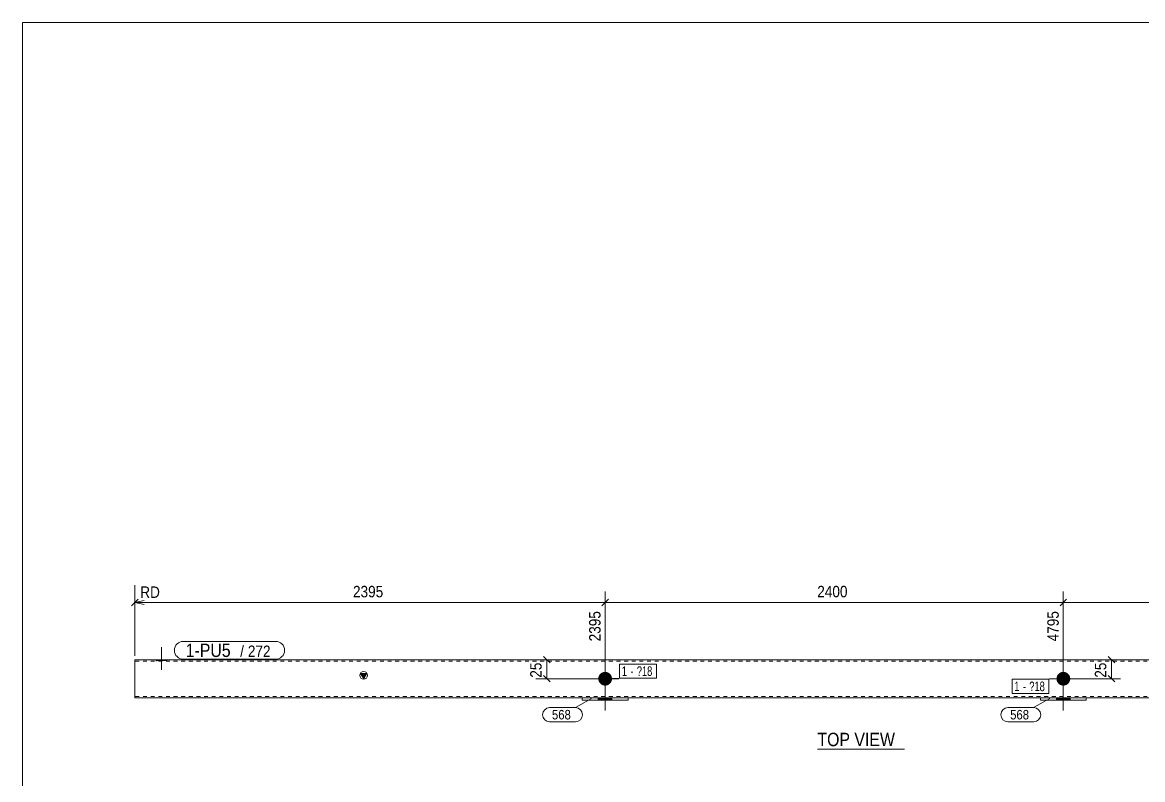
# Model space of a CAD drawing. Header units: millimetres. Extents: x 2 to 579, y 1 to 405.
# Drawn here: x 5 to 298.6, y 206.5 to 405 of the extents above; entities that cross this region are included whole.
import ezdxf

# ---------------------------------------------------------------- set-up
doc = ezdxf.new("R2010")
doc.units = ezdxf.units.MM
doc.linetypes.add('XKITLINE00', pattern=[0])
doc.linetypes.add('XKITLINE01', pattern=[4, 1, -1, 1, -1])
for name, color, linetype, lineweight in [('Bolt', 3, 'Continuous', 0), ('BoltMark', 7, 'Continuous', 0), ('Dimensions', 7, 'Continuous', 0), ('DrawingSheet', 5, 'Continuous', 0), ('OtherObjectType', 7, 'Continuous', 0), ('Part', 2, 'Continuous', 0), ('PartMark', 7, 'Continuous', 0)]:
    doc.layers.add(name, color=color, linetype=linetype, lineweight=lineweight)
doc.styles.add('ARIAL', font='ARIAL.TTF')
doc.styles.add('ARIAL_NARROW', font='ARIALN.TTF')

# ---------------------------------------------------------------- blocks, each defined once
blk = doc.blocks.new('*A11')
at = {"layer": 'Bolt'}
blk.add_hatch(color=3, dxfattribs=at).paths.add_polyline_path([(155.94, 232.99), (155.95, 233.04), (155.95, 233.08), (155.95, 233.13), (155.96, 233.17), (155.96, 233.21), (155.97, 233.26), (155.98, 233.3), (155.99, 233.34), (156, 233.39), (156.01, 233.43), (156.02, 233.47), (156.03, 233.51), (156.05, 233.56), (156.06, 233.6), (156.08, 233.64), (156.1, 233.68), (156.12, 233.72), (156.14, 233.76), (156.16, 233.8), (156.18, 233.84), (156.2, 233.88), (156.22, 233.91), (156.25, 233.95), (156.27, 233.99), (156.3, 234.02), (156.32, 234.06), (156.35, 234.09), (156.38, 234.13), (156.41, 234.16), (156.44, 234.19), (156.47, 234.22), (156.5, 234.25), (156.54, 234.28), (156.57, 234.31), (156.6, 234.34), (156.64, 234.37), (156.67, 234.4), (156.71, 234.42), (156.74, 234.45), (156.78, 234.47), (156.82, 234.49), (156.86, 234.52), (156.9, 234.54), (156.93, 234.56), (156.97, 234.58), (157.01, 234.6), (157.06, 234.61), (157.1, 234.63), (157.14, 234.64), (157.18, 234.66), (157.22, 234.67), (157.26, 234.68), (157.31, 234.7), (157.35, 234.71), (157.39, 234.72), (157.44, 234.72), (157.48, 234.73), (157.52, 234.74), (157.57, 234.74), (157.61, 234.75), (157.66, 234.75), (157.7, 234.75), (157.74, 234.75), (157.79, 234.75), (157.83, 234.75), (157.88, 234.75), (157.92, 234.74), (157.96, 234.74), (158.01, 234.73), (158.05, 234.72), (158.1, 234.72), (158.14, 234.71), (158.18, 234.7), (158.22, 234.68), (158.27, 234.67), (158.31, 234.66), (158.35, 234.64), (158.39, 234.63), (158.43, 234.61), (158.47, 234.6), (158.51, 234.58), (158.55, 234.56), (158.59, 234.54), (158.63, 234.52), (158.67, 234.49), (158.71, 234.47), (158.74, 234.45), (158.78, 234.42), (158.82, 234.4), (158.85, 234.37), (158.89, 234.34), (158.92, 234.31), (158.95, 234.28), (158.99, 234.25), (159.02, 234.22), (159.05, 234.19), (159.08, 234.16), (159.11, 234.13), (159.14, 234.09), (159.16, 234.06), (159.19, 234.02), (159.22, 233.99), (159.24, 233.95), (159.26, 233.91), (159.29, 233.88), (159.31, 233.84), (159.33, 233.8), (159.35, 233.76), (159.37, 233.72), (159.39, 233.68), (159.41, 233.64), (159.42, 233.6), (159.44, 233.56), (159.45, 233.51), (159.47, 233.47), (159.48, 233.43), (159.49, 233.39), (159.5, 233.34), (159.51, 233.3), (159.52, 233.26), (159.52, 233.21), (159.53, 233.17), (159.54, 233.13), (159.54, 233.08), (159.54, 233.04), (159.54, 232.99), (159.54, 232.95), (159.54, 232.91), (159.54, 232.86), (159.54, 232.82), (159.54, 232.77), (159.53, 232.73), (159.52, 232.69), (159.52, 232.64), (159.51, 232.6), (159.5, 232.56), (159.49, 232.51), (159.48, 232.47), (159.47, 232.43), (159.45, 232.39), (159.44, 232.34), (159.42, 232.3), (159.41, 232.26), (159.39, 232.22), (159.37, 232.18), (159.35, 232.14), (159.33, 232.1), (159.31, 232.06), (159.29, 232.02), (159.26, 231.99), (159.24, 231.95), (159.22, 231.91), (159.19, 231.88), (159.16, 231.84), (159.14, 231.81), (159.11, 231.77), (159.08, 231.74), (159.05, 231.71), (159.02, 231.68), (158.99, 231.65), (158.95, 231.62), (158.92, 231.59), (158.89, 231.56), (158.85, 231.53), (158.82, 231.5), (158.78, 231.48), (158.74, 231.45), (158.71, 231.43), (158.67, 231.41), (158.63, 231.38), (158.59, 231.36), (158.55, 231.34), (158.51, 231.32), (158.47, 231.3), (158.43, 231.29), (158.39, 231.27), (158.35, 231.26), (158.31, 231.24), (158.27, 231.23), (158.22, 231.22), (158.18, 231.2), (158.14, 231.19), (158.1, 231.18), (158.05, 231.18), (158.01, 231.17), (157.96, 231.16), (157.92, 231.16), (157.88, 231.15), (157.83, 231.15), (157.79, 231.15), (157.74, 231.15), (157.7, 231.15), (157.66, 231.15), (157.61, 231.15), (157.57, 231.16), (157.52, 231.16), (157.48, 231.17), (157.44, 231.18), (157.39, 231.18), (157.35, 231.19), (157.31, 231.2), (157.26, 231.22), (157.22, 231.23), (157.18, 231.24), (157.14, 231.26), (157.1, 231.27), (157.06, 231.29), (157.01, 231.3), (156.97, 231.32), (156.93, 231.34), (156.9, 231.36), (156.86, 231.38), (156.82, 231.41), (156.78, 231.43), (156.74, 231.45), (156.71, 231.48), (156.67, 231.5), (156.64, 231.53), (156.6, 231.56), (156.57, 231.59), (156.54, 231.62), (156.5, 231.65), (156.47, 231.68), (156.44, 231.71), (156.41, 231.74), (156.38, 231.77), (156.35, 231.81), (156.32, 231.84), (156.3, 231.88), (156.27, 231.91), (156.25, 231.95), (156.22, 231.99), (156.2, 232.02), (156.18, 232.06), (156.16, 232.1), (156.14, 232.14), (156.12, 232.18), (156.1, 232.22), (156.08, 232.26), (156.06, 232.3), (156.05, 232.34), (156.03, 232.39), (156.02, 232.43), (156.01, 232.47), (156, 232.51), (155.99, 232.56), (155.98, 232.6), (155.97, 232.64), (155.96, 232.69), (155.96, 232.73), (155.95, 232.77), (155.95, 232.82), (155.95, 232.86), (155.94, 232.91), (155.94, 232.95)], flags=17)
at = {"layer": 'Bolt', "color": 3, "linetype": 'XKITLINE00', "lineweight": 0}
for p, q in [((157.74, 229.35), (157.74, 236.55)), ((161.34, 232.95), (154.14, 232.95))]:
    blk.add_line(p, q, dxfattribs=at)
blk = doc.blocks.new('*A12')
at = {"layer": 'Bolt'}
blk.add_hatch(color=3, dxfattribs=at).paths.add_polyline_path([(276.04, 232.99), (276.05, 233.04), (276.05, 233.08), (276.05, 233.13), (276.06, 233.17), (276.06, 233.21), (276.07, 233.26), (276.08, 233.3), (276.09, 233.34), (276.1, 233.39), (276.11, 233.43), (276.12, 233.47), (276.13, 233.51), (276.15, 233.56), (276.16, 233.6), (276.18, 233.64), (276.2, 233.68), (276.22, 233.72), (276.24, 233.76), (276.26, 233.8), (276.28, 233.84), (276.3, 233.88), (276.32, 233.91), (276.35, 233.95), (276.37, 233.99), (276.4, 234.02), (276.42, 234.06), (276.45, 234.09), (276.48, 234.13), (276.51, 234.16), (276.54, 234.19), (276.57, 234.22), (276.6, 234.25), (276.64, 234.28), (276.67, 234.31), (276.7, 234.34), (276.74, 234.37), (276.77, 234.4), (276.81, 234.42), (276.84, 234.45), (276.88, 234.47), (276.92, 234.49), (276.96, 234.52), (277, 234.54), (277.03, 234.56), (277.07, 234.58), (277.11, 234.6), (277.16, 234.61), (277.2, 234.63), (277.24, 234.64), (277.28, 234.66), (277.32, 234.67), (277.36, 234.68), (277.41, 234.7), (277.45, 234.71), (277.49, 234.72), (277.54, 234.72), (277.58, 234.73), (277.62, 234.74), (277.67, 234.74), (277.71, 234.75), (277.76, 234.75), (277.8, 234.75), (277.84, 234.75), (277.89, 234.75), (277.93, 234.75), (277.98, 234.75), (278.02, 234.74), (278.06, 234.74), (278.11, 234.73), (278.15, 234.72), (278.2, 234.72), (278.24, 234.71), (278.28, 234.7), (278.32, 234.68), (278.37, 234.67), (278.41, 234.66), (278.45, 234.64), (278.49, 234.63), (278.53, 234.61), (278.57, 234.6), (278.61, 234.58), (278.65, 234.56), (278.69, 234.54), (278.73, 234.52), (278.77, 234.49), (278.81, 234.47), (278.84, 234.45), (278.88, 234.42), (278.92, 234.4), (278.95, 234.37), (278.99, 234.34), (279.02, 234.31), (279.05, 234.28), (279.09, 234.25), (279.12, 234.22), (279.15, 234.19), (279.18, 234.16), (279.21, 234.13), (279.24, 234.09), (279.26, 234.06), (279.29, 234.02), (279.32, 233.99), (279.34, 233.95), (279.36, 233.91), (279.39, 233.88), (279.41, 233.84), (279.43, 233.8), (279.45, 233.76), (279.47, 233.72), (279.49, 233.68), (279.51, 233.64), (279.52, 233.6), (279.54, 233.56), (279.55, 233.51), (279.57, 233.47), (279.58, 233.43), (279.59, 233.39), (279.6, 233.34), (279.61, 233.3), (279.62, 233.26), (279.62, 233.21), (279.63, 233.17), (279.64, 233.13), (279.64, 233.08), (279.64, 233.04), (279.64, 232.99), (279.64, 232.95), (279.64, 232.91), (279.64, 232.86), (279.64, 232.82), (279.64, 232.77), (279.63, 232.73), (279.62, 232.69), (279.62, 232.64), (279.61, 232.6), (279.6, 232.56), (279.59, 232.51), (279.58, 232.47), (279.57, 232.43), (279.55, 232.39), (279.54, 232.34), (279.52, 232.3), (279.51, 232.26), (279.49, 232.22), (279.47, 232.18), (279.45, 232.14), (279.43, 232.1), (279.41, 232.06), (279.39, 232.02), (279.36, 231.99), (279.34, 231.95), (279.32, 231.91), (279.29, 231.88), (279.26, 231.84), (279.24, 231.81), (279.21, 231.77), (279.18, 231.74), (279.15, 231.71), (279.12, 231.68), (279.09, 231.65), (279.05, 231.62), (279.02, 231.59), (278.99, 231.56), (278.95, 231.53), (278.92, 231.5), (278.88, 231.48), (278.84, 231.45), (278.81, 231.43), (278.77, 231.41), (278.73, 231.38), (278.69, 231.36), (278.65, 231.34), (278.61, 231.32), (278.57, 231.3), (278.53, 231.29), (278.49, 231.27), (278.45, 231.26), (278.41, 231.24), (278.37, 231.23), (278.32, 231.22), (278.28, 231.2), (278.24, 231.19), (278.2, 231.18), (278.15, 231.18), (278.11, 231.17), (278.06, 231.16), (278.02, 231.16), (277.98, 231.15), (277.93, 231.15), (277.89, 231.15), (277.84, 231.15), (277.8, 231.15), (277.76, 231.15), (277.71, 231.15), (277.67, 231.16), (277.62, 231.16), (277.58, 231.17), (277.54, 231.18), (277.49, 231.18), (277.45, 231.19), (277.41, 231.2), (277.36, 231.22), (277.32, 231.23), (277.28, 231.24), (277.24, 231.26), (277.2, 231.27), (277.16, 231.29), (277.11, 231.3), (277.07, 231.32), (277.03, 231.34), (277, 231.36), (276.96, 231.38), (276.92, 231.41), (276.88, 231.43), (276.84, 231.45), (276.81, 231.48), (276.77, 231.5), (276.74, 231.53), (276.7, 231.56), (276.67, 231.59), (276.64, 231.62), (276.6, 231.65), (276.57, 231.68), (276.54, 231.71), (276.51, 231.74), (276.48, 231.77), (276.45, 231.81), (276.42, 231.84), (276.4, 231.88), (276.37, 231.91), (276.35, 231.95), (276.32, 231.99), (276.3, 232.02), (276.28, 232.06), (276.26, 232.1), (276.24, 232.14), (276.22, 232.18), (276.2, 232.22), (276.18, 232.26), (276.16, 232.3), (276.15, 232.34), (276.13, 232.39), (276.12, 232.43), (276.11, 232.47), (276.1, 232.51), (276.09, 232.56), (276.08, 232.6), (276.07, 232.64), (276.06, 232.69), (276.06, 232.73), (276.05, 232.77), (276.05, 232.82), (276.05, 232.86), (276.04, 232.91), (276.04, 232.95)], flags=17)
at = {"layer": 'Bolt', "color": 3, "linetype": 'XKITLINE00', "lineweight": 0}
for p, q in [((277.84, 229.35), (277.84, 236.55)), ((281.44, 232.95), (274.24, 232.95))]:
    blk.add_line(p, q, dxfattribs=at)
blk = doc.blocks.new('*A13')
at = {"layer": 'Bolt'}
blk.add_hatch(color=3, dxfattribs=at).paths.add_polyline_path([(40.05, 237.59), (40.05, 237.95), (42.85, 237.95), (42.85, 237.59)], flags=17)
blk.add_hatch(color=3, dxfattribs=at).paths.add_polyline_path([(40.05, 237.59), (40.05, 237.95), (42.85, 237.95), (42.85, 237.59)], flags=17)
at = {"layer": 'Bolt', "color": 3, "linetype": 'XKITLINE00', "lineweight": 0}
for p, q in [((41.45, 235.27), (41.45, 241.27)), ((41.45, 235.27), (41.45, 241.27)), ((40.05, 237.59), (40.05, 237.95)), ((40.05, 237.59), (40.05, 237.95)), ((42.85, 237.59), (42.85, 237.95)), ((42.85, 237.59), (42.85, 237.95))]:
    blk.add_line(p, q, dxfattribs=at)
blk = doc.blocks.new('*A16')
at = {"layer": 'Bolt'}
blk.add_hatch(color=3, dxfattribs=at).paths.add_polyline_path([(276.04, 227.35), (276.04, 227.95), (279.64, 227.95), (279.64, 227.35)], flags=17)
at = {"layer": 'Bolt', "color": 3, "linetype": 'XKITLINE00', "lineweight": 0}
for p, q in [((277.84, 230.65), (277.84, 224.65)), ((276.04, 227.95), (276.04, 227.35)), ((279.64, 227.95), (279.64, 227.35))]:
    blk.add_line(p, q, dxfattribs=at)
blk = doc.blocks.new('*A17')
at = {"layer": 'Bolt'}
blk.add_hatch(color=3, dxfattribs=at).paths.add_polyline_path([(155.94, 227.35), (155.94, 227.95), (159.54, 227.95), (159.54, 227.35)], flags=17)
at = {"layer": 'Bolt', "color": 3, "linetype": 'XKITLINE00', "lineweight": 0}
for p, q in [((157.74, 230.65), (157.74, 224.65)), ((155.94, 227.95), (155.94, 227.35)), ((159.54, 227.95), (159.54, 227.35))]:
    blk.add_line(p, q, dxfattribs=at)
blk = doc.blocks.new('*A18')
at = {"layer": 'Part'}
blk.add_hatch(color=2, dxfattribs=at).paths.add_polyline_path([(93.65, 234.35), (95.25, 234.35), (94.45, 232.95)], flags=17)
at = {"layer": 'Part', "color": 2, "linetype": 'XKITLINE00', "lineweight": 0}
for p, q in [((34.45, 227.95), (34.45, 237.95)), ((34.45, 237.95), (97.64, 237.95)), ((97.74, 237.95), (217.74, 237.95)), ((217.84, 237.95), (337.84, 237.95)), ((94.45, 232.95), (93.65, 234.35)), ((93.65, 234.35), (95.25, 234.35)), ((95.25, 234.35), (94.45, 232.95)), ((97.64, 227.95), (34.45, 227.95)), ((217.74, 227.95), (97.74, 227.95)), ((337.84, 227.95), (217.84, 227.95))]:
    blk.add_line(p, q, dxfattribs=at)
at = {"layer": 'Part', "color": 7, "linetype": 'XKITLINE01', "lineweight": 0}
for p, q in [((97.64, 237.59), (34.45, 237.59)), ((217.74, 237.59), (97.74, 237.59)), ((337.84, 237.59), (217.84, 237.59)), ((97.64, 228.31), (34.45, 228.31)), ((217.74, 228.31), (97.74, 228.31)), ((337.84, 228.31), (217.84, 228.31))]:
    blk.add_line(p, q, dxfattribs=at)
at = {"layer": 'Part', "color": 2, "linetype": 'XKITLINE00', "lineweight": 0}
blk.add_circle((94.45, 233.85), 1, dxfattribs=at)
blk = doc.blocks.new('*A19')
at = {"layer": 'Part', "color": 2, "linetype": 'XKITLINE00', "lineweight": 0}
for p, q in [((271.84, 227.35), (271.84, 227.95)), ((283.84, 227.35), (271.84, 227.35)), ((283.84, 227.35), (283.84, 227.95))]:
    blk.add_line(p, q, dxfattribs=at)
at = {"layer": 'Part', "color": 7, "linetype": 'XKITLINE01', "lineweight": 0}
blk.add_line((271.84, 227.95), (283.84, 227.95), dxfattribs=at)
blk = doc.blocks.new('*A20')
at = {"layer": 'Part', "color": 2, "linetype": 'XKITLINE00', "lineweight": 0}
for p, q in [((151.74, 227.35), (151.74, 227.95)), ((163.74, 227.35), (151.74, 227.35)), ((163.74, 227.35), (163.74, 227.95))]:
    blk.add_line(p, q, dxfattribs=at)
at = {"layer": 'Part', "color": 7, "linetype": 'XKITLINE01', "lineweight": 0}
blk.add_line((151.74, 227.95), (163.74, 227.95), dxfattribs=at)
blk = doc.blocks.new('*A21')
at = {"layer": 'DrawingSheet', "color": 5, "linetype": 'XKITLINE00', "lineweight": 0}
for p, q in [((579, 405), (5, 405)), ((5, 405), (5, 5))]:
    blk.add_line(p, q, dxfattribs=at)
blk = doc.blocks.new('*A51')
at = {"layer": 'Dimensions', "color": 7, "linetype": 'XKITLINE00', "lineweight": 0}
for p, q in [((278.84, 237.95), (292.85, 237.95)), ((289.6, 238.8), (291.3, 237.1)), ((290.45, 232.95), (290.45, 237.95)), ((278.84, 232.95), (292.85, 232.95)), ((289.6, 233.8), (291.3, 232.1))]:
    blk.add_line(p, q, dxfattribs=at)
at = {"layer": 'Dimensions', "color": 3}
for p in [(290.45, 237.95), (290.45, 232.95)]:
    blk.add_point(p, dxfattribs=at)
at = {"layer": 'Dimensions', "color": 3, "style": 'ARIAL', "width": 0.85}
blk.add_text('25', height=3, rotation=90.0002, dxfattribs=at).set_placement((289.1, 233.22))
blk = doc.blocks.new('*A52')
at = {"layer": 'Dimensions', "color": 7, "linetype": 'XKITLINE00', "lineweight": 0}
for p, q in [((156.74, 237.95), (139.6, 237.95)), ((141.6, 238.8), (143.3, 237.1)), ((142.45, 232.95), (142.45, 237.95)), ((156.74, 232.95), (139.6, 232.95)), ((141.6, 233.8), (143.3, 232.1))]:
    blk.add_line(p, q, dxfattribs=at)
at = {"layer": 'Dimensions', "color": 3}
for p in [(142.45, 237.95), (142.45, 232.95)]:
    blk.add_point(p, dxfattribs=at)
at = {"layer": 'Dimensions', "color": 3, "style": 'ARIAL', "width": 0.85}
blk.add_text('25', height=3, rotation=90.0002, dxfattribs=at).set_placement((141.1, 233.22))
blk = doc.blocks.new('*A53')
at = {"layer": 'Dimensions', "color": 7, "linetype": 'XKITLINE00', "lineweight": 0}
for p, q in [((34.45, 238.95), (34.45, 257.45)), ((34.45, 238.95), (34.45, 255.8)), ((157.74, 233.95), (157.74, 255.8)), ((35.3, 253.8), (33.6, 252.1)), ((36.95, 253.45), (34.45, 252.95)), ((34.45, 252.95), (157.74, 252.95)), ((36.95, 252.45), (34.45, 252.95)), ((41.67, 252.95), (34.45, 252.95)), ((158.59, 253.8), (156.9, 252.1))]:
    blk.add_line(p, q, dxfattribs=at)
at = {"layer": 'Dimensions', "color": 3}
for p in [(34.45, 252.95), (157.74, 252.95)]:
    blk.add_point(p, dxfattribs=at)
at = {"layer": 'Dimensions', "color": 7}
blk.add_point((34.45, 252.95), dxfattribs=at)
at = {"layer": 'Dimensions', "color": 3, "style": 'ARIAL', "width": 0.85}
for s, p in [('RD', (35.89, 254.15)), ('2395', (91.65, 254.3))]:
    blk.add_text(s, height=3, dxfattribs=at).set_placement(p)
blk.add_text('2395', height=3, rotation=90.0002, dxfattribs=at).set_placement((156.54, 242.75))
blk = doc.blocks.new('*A54')
at = {"layer": 'Dimensions', "color": 7, "linetype": 'XKITLINE00', "lineweight": 0}
for p, q in [((157.74, 233.95), (157.74, 255.8)), ((277.84, 233.95), (277.84, 255.8)), ((158.59, 253.8), (156.9, 252.1)), ((157.74, 252.95), (277.84, 252.95)), ((278.69, 253.8), (277, 252.1))]:
    blk.add_line(p, q, dxfattribs=at)
at = {"layer": 'Dimensions', "color": 3}
for p in [(157.74, 252.95), (277.84, 252.95)]:
    blk.add_point(p, dxfattribs=at)
at = {"layer": 'Dimensions', "color": 3, "style": 'ARIAL', "width": 0.85}
blk.add_text('2400', height=3, dxfattribs=at).set_placement((213.34, 254.3))
blk.add_text('4795', height=3, rotation=90.0002, dxfattribs=at).set_placement((276.64, 242.75))
blk = doc.blocks.new('*A55')
at = {"layer": 'Dimensions', "color": 7, "linetype": 'XKITLINE00', "lineweight": 0}
for p, q in [((277.84, 233.95), (277.84, 255.8)), ((415.14, 238.95), (415.14, 255.8)), ((278.69, 253.8), (277, 252.1)), ((277.84, 252.95), (415.14, 252.95)), ((415.99, 253.8), (414.29, 252.1))]:
    blk.add_line(p, q, dxfattribs=at)
at = {"layer": 'Dimensions', "color": 3}
for p in [(277.84, 252.95), (415.14, 252.95)]:
    blk.add_point(p, dxfattribs=at)
at = {"layer": 'Dimensions', "color": 3, "style": 'ARIAL', "width": 0.85}
blk.add_text('2465', height=3, dxfattribs=at).set_placement((342.04, 254.3))
blk.add_text('7260', height=3, rotation=90.0002, dxfattribs=at).set_placement((413.94, 242.75))
blk = doc.blocks.new('*A56')
at = {"layer": 'BoltMark', "color": 7, "linetype": 'XKITLINE00', "lineweight": 0}
for p, q in [((264.39, 232.8), (274.08, 232.8)), ((264.39, 229.1), (264.39, 232.8)), ((277.84, 232.95), (274.08, 232.8)), ((274.08, 229.1), (274.08, 232.8)), ((264.39, 229.1), (274.08, 229.1))]:
    blk.add_line(p, q, dxfattribs=at)
at = {"layer": 'BoltMark', "color": 3, "style": 'ARIAL_NARROW', "width": 0.85}
for s, p in [('1', (264.99, 229.7)), ('?18', (268.92, 229.7)), ('-', (267.26, 229.7))]:
    blk.add_text(s, height=2.5, dxfattribs=at).set_placement(p)
blk = doc.blocks.new('*A57')
at = {"layer": 'BoltMark', "color": 7, "linetype": 'XKITLINE00', "lineweight": 0}
for p, q in [((161.51, 236.8), (171.2, 236.8)), ((161.51, 233.1), (161.51, 236.8)), ((171.2, 233.1), (171.2, 236.8)), ((157.74, 232.95), (161.51, 233.1)), ((161.51, 233.1), (171.2, 233.1))]:
    blk.add_line(p, q, dxfattribs=at)
at = {"layer": 'BoltMark', "color": 3, "style": 'ARIAL_NARROW', "width": 0.85}
for s, p in [('1', (162.11, 233.7)), ('?18', (166.04, 233.7)), ('-', (164.38, 233.7))]:
    blk.add_text(s, height=2.5, dxfattribs=at).set_placement(p)
blk = doc.blocks.new('*A58')
at = {"layer": 'PartMark', "color": 7, "linetype": 'XKITLINE00', "lineweight": 0}
for p, q in [((154.2, 227.77), (149.96, 225.38)), ((143.2, 225.38), (149.96, 225.38)), ((143.2, 221.68), (149.96, 221.68))]:
    blk.add_line(p, q, dxfattribs=at)
for centre, start, end in [((143.2, 223.53), 90, 270), ((149.96, 223.53), 270, 90)]:
    blk.add_arc(centre, 1.85, start, end, dxfattribs=at)
at = {"layer": 'PartMark', "color": 3, "style": 'ARIAL', "width": 0.85}
blk.add_text('568', height=2.5, dxfattribs=at).set_placement((143.8, 222.28))
blk = doc.blocks.new('*A59')
at = {"layer": 'PartMark', "color": 7, "linetype": 'XKITLINE00', "lineweight": 0}
for p, q in [((274.3, 227.77), (270.06, 225.38)), ((263.3, 225.38), (270.06, 225.38)), ((263.3, 221.68), (270.06, 221.68))]:
    blk.add_line(p, q, dxfattribs=at)
for centre, start, end in [((263.3, 223.53), 90, 270), ((270.06, 223.53), 270, 90)]:
    blk.add_arc(centre, 1.85, start, end, dxfattribs=at)
at = {"layer": 'PartMark', "color": 3, "style": 'ARIAL', "width": 0.85}
blk.add_text('568', height=2.5, dxfattribs=at).set_placement((263.9, 222.28))
blk = doc.blocks.new('*A60')
at = {"layer": 'PartMark', "color": 7, "linetype": 'XKITLINE00', "lineweight": 0}
for p, q in [((47.2, 242.75), (71.37, 242.75)), ((47.2, 238.05), (71.37, 238.05))]:
    blk.add_line(p, q, dxfattribs=at)
for centre, start, end in [((47.2, 240.4), 90, 270), ((71.37, 240.4), 270, 90)]:
    blk.add_arc(centre, 2.35, start, end, dxfattribs=at)
at = {"layer": 'PartMark', "color": 1, "style": 'ARIAL', "width": 0.85}
blk.add_text('1-PU5', height=3.5, dxfattribs=at).set_placement((47.8, 238.65))
at = {"layer": 'PartMark', "color": 3, "style": 'ARIAL', "width": 0.85}
for s, p in [('/', (62.08, 238.65)), ('272', (64.09, 238.65))]:
    blk.add_text(s, height=3, dxfattribs=at).set_placement(p)
blk = doc.blocks.new('*A61')
at = {"layer": 'OtherObjectType', "color": 7, "linetype": 'XKITLINE00', "lineweight": 0}
blk.add_line((213.38, 214.53), (236.2, 214.53), dxfattribs=at)
at = {"layer": 'OtherObjectType', "color": 7, "style": 'ARIAL', "width": 0.85}
blk.add_text('TOP VIEW', height=3.5, dxfattribs=at).set_placement((213.38, 215.28))

msp = doc.modelspace()

# ---------------------------------------------------------------- block references
at = {"lineweight": 0}
for name in ['*A21', '*A53', '*A54', '*A55', '*A13', '*A60', '*A52', '*A51', '*A11', '*A57', '*A12', '*A56', '*A17', '*A16', '*A58', '*A20', '*A59', '*A19', '*A61']:
    msp.add_blockref(name, (0, 0), dxfattribs=at)
at = {"layer": 'Part', "lineweight": 0}
msp.add_blockref('*A18', (0, 0), dxfattribs=at)

doc.saveas('drawing.dxf')
